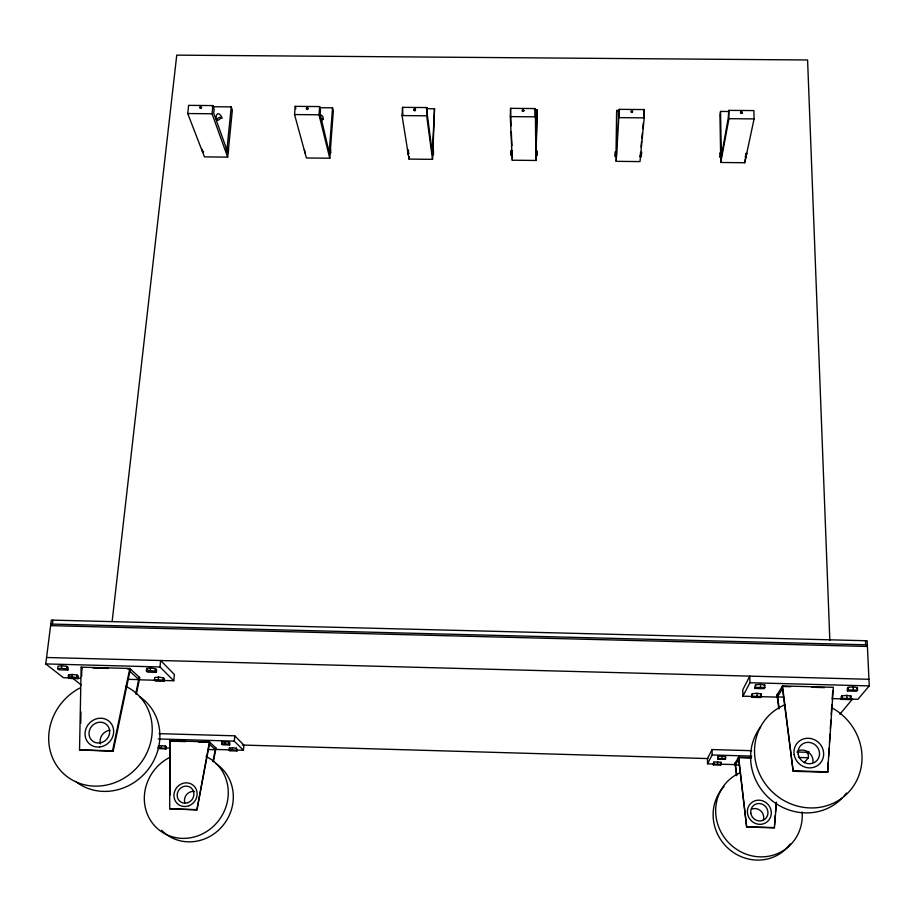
<?xml version="1.0" encoding="UTF-8"?>
<svg xmlns="http://www.w3.org/2000/svg" width="915" height="915" viewBox="0 0 915 915"><rect width="100%" height="100%" fill="white"/><g stroke="black" fill="none" stroke-linecap="round" stroke-linejoin="round"><path stroke-width="1.37" d="M198.475 741.962L209.787 742.294L196.919 809.924L169.721 808.803L169.767 740.784L209.386 741.928L215.986 748.013L213.367 761.863M170.179 794.941L169.767 740.784M615.292 155.71L615.315 156.659L615.486 151.535L615.292 155.71L616.321 155.722M643.886 117.246L644.229 109.571L619.318 109.343L616.184 161.337L639.985 161.589L644.217 117.875L644.229 109.571M512.16 152.599L512.309 155.081M719.945 156.831C720.608 145.474 720.711 160.285 719.945 156.831L720.986 156.842L721.169 157.769L728.214 118.046L728.786 110.36L753.88 110.589L754.086 118.916L744.719 162.733L720.757 162.47L720.643 155.642M720.986 156.271L720.688 158.455M536.945 153.537C537.025 160.411 536.968 146.011 537.059 152.999M616.184 161.337L616.55 113.826L616.767 110.475L619.546 110.498M616.767 110.475L616.458 152.107L615.418 152.096M619.318 109.343L619.249 117.635L644.217 117.875M641.507 152.748L641.266 156.922L641.461 151.81L641.507 152.748L640.466 152.736L640.191 156.922L640.145 155.973M127.642 668.945L130.422 669.014L113.163 751.295L79.536 749.888L81.16 667.161L129.816 668.465L139.778 677.66L136.324 694.325M80.737 723.273L80.966 711.87M81.652 676.265L81.824 667.71L81.16 667.161M511.153 151.375L511.233 155.539L511.245 150.449L511.153 151.375L512.183 151.387M535.321 108.565L535.092 116.846L510.296 116.605L510.57 108.336L535.321 108.565L535.927 160.468L512.274 160.205L510.296 116.605M534.371 109.709L537.128 109.731L536.018 151.261L537.059 151.261M535.927 160.468L536.03 156.476M536.179 150.872L537.128 109.731M512.274 160.205L512.4 156.225M535.996 154.864L535.95 155.813L535.938 151.638L536.968 151.65M432.726 155.367L432.521 159.347L409.016 159.096L402.051 115.576L402.543 107.341L427.133 107.57L427.374 115.199L432.475 154.223M433.104 150.552C433.31 161.898 433.904 147.121 433.104 150.552L432.086 150.54M407.61 149.339L407.735 154.418L407.964 153.503L408.982 153.514M320.273 107.718L332.545 107.833L333.312 111.161L329.777 158.238L306.422 157.975L294.538 114.558L295.225 106.346L319.655 106.575L320.513 110.086L320.193 114.181L329.457 153.594L329.697 151.467M329.903 149.454C330.292 160.274 331.436 146.274 329.903 149.454L328.885 149.442M432.452 150.643L434.511 108.782L426.287 108.702M432.944 151.181L434.511 108.782M432.521 159.347L426.687 115.816L427.133 107.57M212.246 106.723L231.221 106.895L232.341 110.223L227.675 157.128L204.468 156.877L187.724 113.54L188.627 105.362L212.898 105.591L214.144 109.091L213.721 113.174L226.337 148.367C226.222 149.191 226.371 153.274 227.423 152.039M227.355 148.367C228.212 159.702 229.368 144.662 227.355 148.367L226.337 148.367M409.016 159.096L409.165 156.442M402.852 114.958L402.543 107.341M790.652 686.707L782.199 686.479L793.156 771.265L827.583 772.271L828.212 762.424M828.567 756.796L829.104 748.356M829.459 742.728L829.996 734.276M830.351 728.649L830.889 720.208M831.243 714.581L831.861 704.722M832.215 699.094L832.753 690.653M827.583 772.271L833.336 687.302L782.531 685.941L777.018 694.897L778.825 708.965M742.157 113.288C743.22 109.56 737.845 113.517 741.928 113.471M745.634 155.07L745.268 157.838M774.57 825.067L775.291 815.196M775.497 812.383L776.229 802.512M751.169 757.986L738.451 757.62L746.651 827.023L774.365 827.881L776.492 802.203M332.545 107.833L329.434 149.076L330.452 149.088M329.777 158.238L319.015 114.787L319.655 106.575M236.379 750.048L243.436 750.254L243.87 745.085L234.755 735.82L159.096 733.647M229.208 750.083L232.376 749.831L232.559 747.761L236.447 748.218L236.985 750.986L229.94 750.78L229.208 750.083L229.391 748.013L232.559 747.761M243.436 750.254L234.297 741.139L234.755 735.82M236.985 750.986L236.447 748.218M221.727 744.044L224.941 743.781L225.124 741.676L229.105 742.145L229.848 742.877L229.665 744.97L222.482 744.764L221.727 744.044L221.91 741.939L225.124 741.676M229.665 744.97L228.922 744.25L229.105 742.145M229.94 750.78L230.123 748.71L229.391 748.013M208.471 749.522L215.414 749.728L215.608 747.669L212.989 761.532M209.787 742.294L209.592 744.387L215.414 749.728M632.299 112.431C634.267 108.851 627.987 112.133 632.288 112.453M641.015 147.063L641.564 141.379M641.827 138.542L642.376 132.858M642.788 128.603L643.337 122.93M166.118 748.859L166.324 746.8L165.443 746.091L161.486 745.634L158.409 745.885L158.203 747.944L159.096 748.653L166.118 748.859L161.28 747.704L158.203 747.944M173.77 680.749L174.399 674.504L160.64 660.516L159.965 666.966L173.77 680.749L163.877 680.474M231.221 106.895L227.114 148.001L228.132 148.001M170.007 743.243L170.213 741.15L185.756 741.596M161.28 747.704L161.486 745.634M165.238 748.15L165.443 746.091M154.441 680.051L158.215 679.639L158.478 677.134L163.35 677.786L164.425 678.838L164.174 681.332L155.55 681.092L154.441 680.051L154.704 677.546L158.478 677.134M164.174 681.332L163.087 680.28L163.35 677.786M146.389 671.015L150.243 670.581L150.506 668.03L155.504 668.705L156.625 669.803L156.362 672.353L147.532 672.113L146.389 671.015L146.652 668.465L150.506 668.03M227.675 157.128L212.04 113.769L212.898 105.591M156.362 672.353L155.241 671.255L155.504 668.705M127.734 679.319L138.931 679.628L139.206 677.134L135.74 693.822M130.422 669.014L130.136 671.564L138.931 679.628M112.179 621.102L176.755 55.129L807.59 59.978L829.836 640.374M78.152 678.656L76.837 677.603L77.135 675.11L72.171 674.458L68.534 674.881L68.236 677.375L69.574 678.427L78.152 678.656L78.45 676.174L77.135 675.11M81.515 670.26L81.824 667.71M523.906 110.795C522.213 106.746 521.184 113.975 523.94 110.543M68.236 677.375L71.862 676.963L72.171 674.458M57.702 668.728L61.408 668.293L61.728 665.743L66.818 666.417L68.19 667.527L67.882 670.066L59.109 669.826L57.702 668.728L58.022 666.177L61.728 665.743M67.882 670.066L66.509 668.957L66.818 666.417M52.407 624.087L52.91 620.141M70.569 677.946L63.501 677.752L45.75 663.924L51.32 620.096L867.168 640.763L869.25 685.907L857.904 699.3L849.394 699.06M746.148 154.555L746.571 152.908L746.08 157.895M414.644 110.555C417.789 109.308 412.345 107.684 414.129 110.395M307.463 109.503C310.528 106.689 303.563 108.05 307.451 109.514M728.935 111.516L720.54 111.436L719.945 114.798L720.597 152.816M720.757 162.47L728.946 118.687L728.786 110.36M196.919 809.924L209.386 741.928M201.529 107.787C200.122 103.807 198.681 110.932 201.575 107.547M113.163 751.295L112.534 750.86L129.816 668.465M216.821 120.254C217.015 117.795 220.412 116.377 222.151 118.241M751.661 750.7L712.087 749.557L707.467 758.558L707.524 763.819L714.604 764.025M707.524 763.819L712.156 754.967L712.087 749.557M742.911 696.178L749.945 682.727L749.808 676.128L742.786 689.807L742.911 696.178L752.851 696.452M713.723 762.138L713.391 764.917L720.643 765.123L721.031 764.448L720.997 762.344L717.554 761.898L713.723 762.138L713.391 764.917M755.584 684.763L755.058 688.446L764.219 688.686L764.837 687.611L764.768 685.003L760.479 684.34L755.584 684.763L755.058 688.446M718.126 756.316L717.772 759.164L725.183 759.37L725.584 758.672L725.549 756.533L722.038 756.064L718.126 756.316L717.772 759.164M752.267 693.707L751.764 697.276L760.708 697.516L761.291 696.498L761.234 693.947L757.037 693.307L752.267 693.707L751.764 697.276M720.997 762.344L720.643 765.123M764.162 686.078L764.768 685.003M725.549 756.533L725.183 759.37M760.639 694.977L761.234 693.947M751.398 757.643L738.668 757.265L735.042 763.156L736.518 775.68M739.457 765.043L735.294 764.917L738.485 759.759L738.451 757.62M783.08 697.093L777.407 696.933L782.268 689.087L782.199 686.479M305.153 153.182L304.386 149.751M848.171 687.325L847.324 688.4L847.427 691.008L856.646 691.26L857.527 690.196L857.412 687.577L853.226 686.913L848.171 687.325L848.285 689.944L847.427 691.008M841.96 695.777L841.137 696.807L841.24 699.357L850.241 699.609L851.087 698.591L850.973 696.018L846.878 695.389L841.96 695.777L842.063 698.339L841.24 699.357M856.532 688.652L857.412 687.577M850.138 697.047L850.973 696.018M807.133 753.617L808.952 751.421M839.856 714.26L852.586 698.957M746.651 827.023L738.668 757.265M793.156 771.265L782.531 685.941M804.239 762.641L808.38 757.757L808.208 752.324L796.896 752.004M414.358 110.658L414.461 109.057L414.838 110.578M414.724 109.331L415.33 110.12L414.587 109.937M415.204 109.24L414.232 109.777M321.474 120.517C324.596 119.179 322.915 114.089 319.587 115.118M320.41 118.435L323.258 119.213M755.653 687.371L764.837 687.611M752.324 696.258L761.291 696.498M848.285 689.944L857.527 690.196M842.063 698.339L851.087 698.591M718.161 758.455L725.584 758.672M713.757 764.231L721.031 764.448M187.724 113.54L212.04 113.769M294.538 114.558L319.015 114.787M402.051 115.576L426.687 115.816M728.946 118.687L754.086 118.916M432.395 150.163L433.424 150.174M511.291 150.998L512.32 151.009M720.219 153.205L721.26 153.205L720.54 111.436M407.45 150.277L408.479 150.289L408.559 153.411M615.509 152.473L616.55 152.485L616.321 156.191M720.551 153.583L721.592 153.594M745.656 153.846L746.709 153.857M511.222 152.988L512.251 152.999M615.395 154.097L616.436 154.109M330.692 152.679L329.675 152.668L330.075 154.269M511.302 154.601L512.32 154.612M50.817 624.053L867.351 644.835M50.611 625.631L867.431 646.459M46.562 657.496L868.941 679.285M45.75 663.924L159.965 666.966M749.945 682.727L869.25 685.907M92.93 668.007L108.199 668.419M811.788 687.268L824.472 687.611M77.638 678.141L80.474 678.209M138.428 679.788L155.401 680.245M761.371 696.681L778.402 697.139M832.353 698.602L842.292 698.877M158.295 738.943L234.297 741.139M712.156 754.967L751.775 756.11M798.475 757.46L808.38 757.757M242.258 745.039L707.924 758.569M165.867 747.99L170.099 748.115M215.231 749.431L230.74 749.888M720.265 764.185L735.832 764.643M79.536 749.888L112.534 750.86M793.511 770.842L827.995 771.86M169.721 808.803L196.508 809.638M746.88 826.748L774.628 827.606M224.941 743.781L228.922 744.25M232.376 749.831L236.276 750.289M71.862 676.963L76.837 677.603M158.215 679.639L163.087 680.28M61.408 668.293L66.509 668.957M150.243 670.581L155.241 671.255M68.534 674.881L69.872 675.933M73.349 678.736L81.16 684.935M221.91 741.939L222.665 742.671M146.652 668.465L147.807 669.574M414.392 110.12L414.529 109.514M203.61 152.05L203.29 151.215L202.604 152.039L201.998 149.317M295.225 106.346L295.865 108.691M415.021 109.057L415.296 110.669M779.145 708.462L777.338 694.382L777.407 696.933M736.724 775.36L735.248 762.813L735.294 764.917M865.487 640.717L865.682 644.789M510.57 108.336L511.039 125.893M511.291 131.554L511.92 145.714M853.226 686.913L853.34 689.533M846.878 695.389L846.993 697.951M760.479 684.34L760.537 686.948M757.037 693.307L757.094 695.869M744.65 160.045L744.719 162.733M722.038 756.064L722.072 758.215M717.554 761.898L717.577 764.002M802.135 811.971A44.686 42.33 50.7 0 1 767.685 856.394A44.686 42.33 50.7 0 1 717.955 824.907A44.686 42.33 50.7 0 1 740.178 772.74M790.331 843.939A43.989 41.69 51.3 0 1 729.015 849.12A43.989 41.69 51.3 0 1 724.039 786.545M751.821 809.1A8.75 8.292 51.3 0 1 763.179 820.583M206.001 756.465A43.874 40.901 -53.4 0 1 217.839 821.59A43.874 40.901 -53.4 0 1 152.096 822.677A43.874 40.901 -53.4 0 1 170.442 757.048M215.917 763.693A43.188 40.306 -53.9 0 1 223.02 825.387A43.188 40.306 -53.9 0 1 161.612 830.237M184.796 802.718A8.59 8.018 -54 0 1 194.529 791.498M125.538 686.261A54.202 49.673 -47.7 0 1 139.126 765.146A54.202 49.673 -47.7 0 1 58.388 767.925A54.202 49.673 -47.7 0 1 80.245 687.828M139.766 696.807A53.15 48.804 -48.2 0 1 148.436 769.092A53.15 48.804 -48.2 0 1 75.579 781.387M100.433 743.964A10.568 9.699 -48.3 0 1 110.006 730.25M831.849 707.764A55.3 51.972 43.5 0 1 850.218 790.388A55.3 51.972 43.5 0 1 766.267 785.15A55.3 51.972 43.5 0 1 784.784 704.825M842.086 798.189A54.225 51.011 44.2 0 1 769.961 798.944A54.225 51.011 44.2 0 1 760.605 726.922M846.432 793.053A54.225 51.011 44.2 0 1 843.916 796.199M798.235 750.735A10.774 10.145 44.2 0 1 813 762.104M221.659 117.017C213.344 128.169 215.288 105.671 221.659 117.017M741.07 112.088L741.676 113.014L741.07 112.088M631.567 111.527C632.093 112.922 632.093 110.143 631.567 111.527M522.602 110.063L523.151 110.978L522.602 110.063M307.028 108.05L307.52 108.965L307.028 108.05M200.305 107.066L200.774 107.97L200.305 107.066M747.521 813.527A12.353 11.701 50.6 0 0 766.884 822.036A12.353 11.701 50.6 0 0 763.602 801.197A12.353 11.701 50.6 0 0 747.521 813.527M750.803 813.161A8.921 8.452 50.6 0 0 764.78 819.302A8.921 8.452 50.6 0 0 762.424 804.262A8.921 8.452 50.6 0 0 750.803 813.161M188.902 805.749A12.124 11.3 -53.4 0 0 193.477 785.505A12.124 11.3 -53.4 0 0 174.239 792.756A12.124 11.3 -53.4 0 0 188.902 805.749M187.964 802.661A8.761 8.166 -53.4 0 0 191.281 788.044A8.761 8.166 -53.4 0 0 177.384 793.271A8.761 8.166 -53.4 0 0 187.964 802.661M99.552 746.995A14.983 13.736 -47.7 0 0 111.63 724.188A14.983 13.736 -47.7 0 0 86.845 726.727A14.983 13.736 -47.7 0 0 99.552 746.995M99.483 742.98A10.82 9.916 -47.7 0 0 108.222 726.521A10.82 9.916 -47.7 0 0 90.322 728.34A10.82 9.916 -47.7 0 0 99.483 742.98M794.151 754.646A15.292 14.377 43.4 0 0 818.296 765.032A15.292 14.377 43.4 0 0 813.961 739.514A15.292 14.377 43.4 0 0 794.151 754.646M798.212 754.189A11.037 10.374 43.4 0 0 815.654 761.68A11.037 10.374 43.4 0 0 812.531 743.266A11.037 10.374 43.4 0 0 798.212 754.189"/></g></svg>
